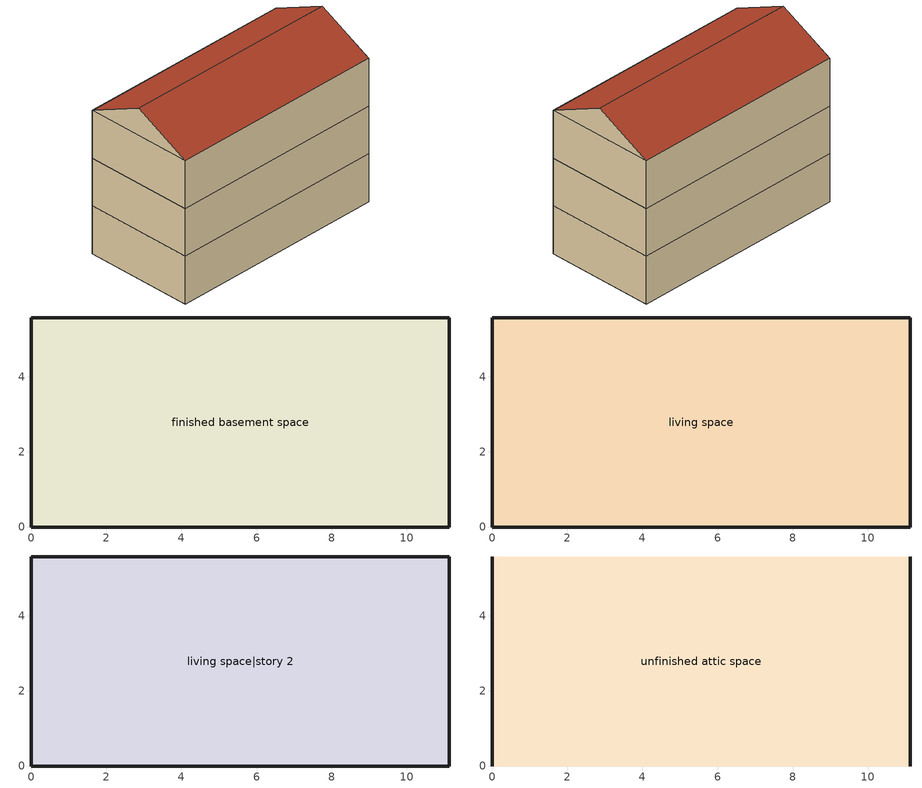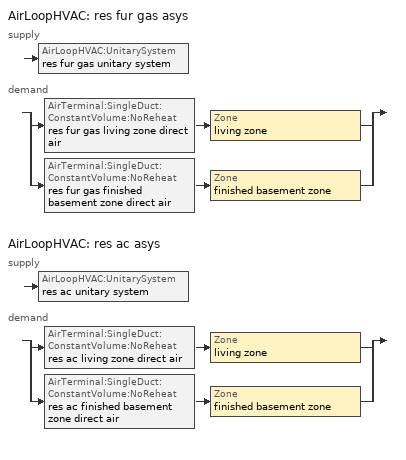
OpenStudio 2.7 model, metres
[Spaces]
finished basement space
 floor foundation: 0,0 0,5.56 11.13,5.56 11.13,0 z-2.44
 wall foundation: 0,5.56 0,0 11.13,0 11.13,5.56 0,5.56 z-2.44:0
living space
 floor to finished basement space: 0,0 0,5.56 11.13,5.56 11.13,0 z0
 wall outside: 0,5.56 0,0 11.13,0 11.13,5.56 0,5.56 z0:2.44
living space|story 2
 floor to living space: 0,0 0,5.56 11.13,5.56 11.13,0 z2.44
 wall outside: 0,5.56 0,0 11.13,0 11.13,5.56 0,5.56 z2.44:4.88
unfinished attic space
 floor to living space|story 2: 0,5.56 11.13,5.56 11.13,0 0,0 z4.88
 wall outside: 0,2.78,6.27 0,5.56,4.88 0,0,4.88; 11.13,2.78,6.27 11.13,0,4.88 11.13,5.56,4.88
 roof outside: 11.13,2.78,6.27 0,2.78,6.27 0,0,4.88 11.13,0,4.88; 0,2.78,6.27 11.13,2.78,6.27 11.13,5.56,4.88 0,5.56,4.88
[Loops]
AirLoopHVAC 'res fur gas asys'
 supply: AirLoopHVAC:UnitarySystem 'res fur gas unitary system'
 demand: split
  | AirTerminal:SingleDuct:ConstantVolume:NoReheat 'res fur gas living zone direct air' > Zone 'living zone'
  | AirTerminal:SingleDuct:ConstantVolume:NoReheat 'res fur gas finished basement zone direct air' > Zone 'finished basement zone'
AirLoopHVAC 'res ac asys'
 supply: AirLoopHVAC:UnitarySystem 'res ac unitary system'
 demand: split
  | AirTerminal:SingleDuct:ConstantVolume:NoReheat 'res ac living zone direct air' > Zone 'living zone'
  | AirTerminal:SingleDuct:ConstantVolume:NoReheat 'res ac finished basement zone direct air' > Zone 'finished basement zone'
[Building]
Building 1: North Axis {deg}=0; Standards Number of Stories=3; Standards Number of Above Ground Stories=2; Standards Building Type=singlefamilydetached; Standards Number of Living Units=1
[Site]
Denver Intl Ap_CO_USA: Latitude {deg}=39.83; Longitude {deg}=-104.65; Time Zone {hr}=-7; Elevation {m}=1650
[ClimateZones]
Climate Zone Institution Name 2=Building America; Climate Zone Document Year 2=0; Climate Zone Value 2=Cold
[Site:WaterMainsTemperature]
Calculation Method=Correlation; Annual Average Outdoor Air Temperature {C}=10.8753; Maximum Difference In Monthly Average Outdoor Air Temperatures {deltaC}=23.1524
[Site:GroundTemperature:Deep]
10.8753, 10.8753, 10.8753, 10.8753, 10.8753, 10.8753, 10.8753, 10.8753, 10.8753, 10.8753, 10.8753, 10.8753
[ThermalZone] Use Ideal Air Loads=No
Name | Thermostat
living zone | living zone temperature setpoint
unfinished attic zone
finished basement zone | finished basement zone temperature setpoint
[Sizing:Zone] Zone Cooling Design Supply Air Temperature Input Method=SupplyAirTemperature; Zone Cooling Design Supply Air Temperature {C}=14; Zone Cooling Design Supply Air Temperature Difference {deltaC}=11.11; Zone Heating Design Supply Air Temperature Input Method=SupplyAirTemperature; Zone Heating Design Supply Air Temperature {C}=40; Zone Heating Design Supply Air Temperature Difference {deltaC}=11.11; Zone Cooling Design Supply Air Humidity Ratio {kg-H2O/kg-air}=0.0085; Zone Heating Design Supply Air Humidity Ratio {kg-H2O/kg-air}=0.008; Cooling Design Air Flow Method=DesignDay; Heating Design Air Flow Method=DesignDay; Account for Dedicated Outdoor Air System=No; Dedicated Outdoor Air System Control Strategy=NeutralSupplyAir; Dedicated Outdoor Air Low Setpoint Temperature for Design {C}=autosize; Dedicated Outdoor Air High Setpoint Temperature for Design {C}=autosize
living zone; unfinished attic zone; finished basement zone
[Zone equipment]
living zone: res fur gas living zone direct air, res ac living zone direct air
finished basement zone: res fur gas finished basement zone direct air, res ac finished basement zone direct air
[Space]
Name | Space Type | Thermal Zone | Building Unit
living space; living space|story 2 | Space Type 1 | living zone | unit 1
unfinished attic space | Space Type 2 | unfinished attic zone
finished basement space | Space Type 3 | finished basement zone | unit 1
[SpaceType]
Name | Standards Space Type
Space Type 1 | living
Space Type 2 | unfinished attic
Space Type 3 | finished basement
[BuildingUnit]
unit 1: Building Unit Type=Residential
[Coil:Heating:Gas]
res fur gas heating coil: Availability Schedule=res heating season; Gas Burner Efficiency=0.78; Nominal Capacity {W}=AutoSize; Parasitic Electric Load {W}=76; Parasitic Gas Load {W}=0; Fuel Type=NaturalGas
[Fan:OnOff] Availability Schedule=Always On Discrete; Fan Total Efficiency=0.75; Maximum Flow Rate {m3/s}=autosize; Motor Efficiency=1; Motor In Airstream Fraction=1
Name | Pressure Rise {Pa} | Fan Power Ratio Function of Speed Ratio Curve | Fan Efficiency Ratio Function of Speed Ratio Curve
res fur gas htg supply fan | 794.58 | Fan On Off Power Curve | Fan On Off Efficiency Curve
res ac clg supply fan | 476.748 | res ac fan power curve | res ac fan eff curve
[AirLoopHVAC:UnitarySystem] Control Type=Load; Controlling Zone or Thermostat Location=living zone; Dehumidification Control Type=None; Availability Schedule=Always On Discrete; Fan Placement=BlowThrough; Supply Air Fan Operating Mode Schedule=Always Off Discrete; DX Heating Coil Sizing Ratio=1; Use DOAS DX Cooling Coil=No; DOAS DX Cooling Coil Leaving Minimum Air Temperature {C}=2; Latent Load Control=SensibleOnlyLoadControl; Supply Air Flow Rate When No Cooling or Heating is Required {m3/s}=0; Maximum Supply Air Temperature {C}=48.8889; Maximum Outdoor Dry-Bulb Temperature for Supplemental Heater Operation {C}=21; Maximum Cycling Rate {cycles/hr}=2.5; Heat Pump Time Constant {s}=60; Fraction of On-Cycle Power Use=0.01; Heat Pump Fan Delay Time {s}=60; Ancilliary On-Cycle Electric Power {W}=0; Ancilliary Off-Cycle Electric Power {W}=0
Name | Supply Fan | Heating Coil | Supply Air Flow Rate During Cooling Operation {m3/s} | Supply Air Flow Rate During Heating Operation {m3/s} | Cooling Coil | Design Specification Multispeed Object
res fur gas unitary system | res fur gas htg supply fan | res fur gas heating coil | 1e-007 | autosize
res ac unitary system | res ac clg supply fan |  | autosize | 1e-007 | res ac cooling coil | Unitary System Performance Multispeed 1
[AirLoopHVAC] Availability Schedule=Always On Discrete; Design Supply Air Flow Rate {m3/s}=AutoSize
res fur gas asys; res ac asys
[Sizing:System] Type of Load to Size On=Sensible; Design Outdoor Air Flow Rate {m3/s}=Autosize; Central Heating Maximum System Air Flow Ratio=0.3; Preheat Design Temperature {C}=7; Preheat Design Humidity Ratio {kg-H2O/kg-Air}=0.008; Precool Design Temperature {C}=12.8; Precool Design Humidity Ratio {kg-H2O/kg-Air}=0.008; Central Cooling Design Supply Air Temperature {C}=12.8; Central Heating Design Supply Air Temperature {C}=16.7; Sizing Option=NonCoincident; 100% Outdoor Air in Cooling=Yes; 100% Outdoor Air in Heating=Yes; Central Cooling Design Supply Air Humidity Ratio {kg-H2O/kg-Air}=0.0085; Central Heating Design Supply Air Humidity Ratio {kg-H2O/kg-Air}=0.008; Cooling Design Air Flow Method=DesignDay; Cooling Design Air Flow Rate {m3/s}=0; Heating Design Air Flow Method=DesignDay; Heating Design Air Flow Rate {m3/s}=0; System Outdoor Air Method=ZoneSum; Zone Maximum Outdoor Air Fraction=1; Cooling Supply Air Flow Rate Per Floor Area {m3/s-m2}=0.00996765; Cooling Fraction of Autosized Cooling Supply Air Flow Rate=1; Cooling Supply Air Flow Rate Per Unit Cooling Capacity {m3/s-W}=3.94755e-05; Heating Supply Air Flow Rate Per Floor Area {m3/s-m2}=0.00996765; Heating Fraction of Autosized Heating Supply Air Flow Rate=1; Heating Fraction of Autosized Cooling Supply Air Flow Rate=1; Heating Supply Air Flow Rate Per Unit Heating Capacity {m3/s-W}=3.15882e-05; Cooling Design Capacity Method=CoolingDesignCapacity; Cooling Design Capacity {W}=autosize; Cooling Design Capacity Per Floor Area {W/m2}=234.7; Fraction of Autosized Cooling Design Capacity=1; Heating Design Capacity Method=HeatingDesignCapacity; Heating Design Capacity {W}=autosize; Heating Design Capacity Per Floor Area {W/m2}=157; Fraction of Autosized Heating Design Capacity=1; Central Cooling Capacity Control Method=OnOff
res fur gas asys; res ac asys
[AirTerminal:SingleDuct:ConstantVolume:NoReheat] Availability Schedule=Always On Discrete; Maximum Air Flow Rate {m3/s}=AutoSize
res fur gas living zone direct air; res fur gas finished basement zone direct air; res ac living zone direct air; res ac finished basement zone direct air
[Coil:Cooling:DX:MultiSpeed:StageData] Gross Rated Total Cooling Capacity {W}=autosize; Rated Air Flow Rate {m3/s}=autosize; Rated Evaporator Fan Power Per Volume Flow Rate {W/(m3/s)}=773.3; Nominal Time for Condensate Removal to Begin {s}=1000; Ratio of Initial Moisture Evaporation Rate and Steady State Latent Capacity=1.5; Maximum Cycling Rate {cycles/hr}=3; Latent Capacity Time Constant {s}=45; Rated Waste Heat Fraction of Power Input=0.2; Waste Heat Function of Temperature Curve=ConstantBiquadratic; Evaporative Condenser Effectiveness=0.9; Evaporative Condenser Air Flow Rate {m3/s}=autosize; Rated Evaporative Condenser Pump Power Consumption {W}=autosize
Name | Gross Rated Sensible Heat Ratio | Gross Rated Cooling COP {W/W} | Total Cooling Capacity Function of Temperature Curve | Total Cooling Capacity Function of Flow Fraction Curve | Energy Input Ratio Function of Temperature Curve | Energy Input Ratio Function of Flow Fraction Curve | Part Load Fraction Correlation Curve
Coil Cooling DX Multi Speed Stage Data 1 | 0.714817 | 4.29544 | Cool-Cap-fT1 | Cool-Cap-fFF1 | Cool-EIR-fT1 | Cool-EIR-fFF1 | Cool-PLF-fPLR1
Coil Cooling DX Multi Speed Stage Data 2 | 0.733765 | 3.92357 | Cool-Cap-fT2 | Cool-Cap-fFF2 | Cool-EIR-fT2 | Cool-EIR-fFF2 | Cool-PLF-fPLR2
[Coil:Cooling:DX:MultiSpeed]
res ac cooling coil: Availability Schedule=res cooling season; Condenser Type=AirCooled; Apply Part Load Fraction to Speeds Greater than 1=No; Apply Latent Degradation to Speeds Greater than 1=No; Crankcase Heater Capacity {W}=0; Maximum Outdoor Dry-Bulb Temperature for Crankcase Heater Operation {C}=12.7778; Basin Heater Capacity {W/K}=0; Basin Heater Setpoint Temperature {C}=2; Fuel Type=Electricity; Stage 1=Coil Cooling DX Multi Speed Stage Data 1; Stage 2=Coil Cooling DX Multi Speed Stage Data 2
[UnitarySystemPerformance:Multispeed]
Unitary System Performance Multispeed 1: Single Mode Operation=No; Heating Speed Supply Air Flow Ratio 1=autosize; Cooling Speed Supply Air Flow Ratio 1=0.86; Heating Speed Supply Air Flow Ratio 2=autosize; Cooling Speed Supply Air Flow Ratio 2=1
[ThermostatSetpoint:DualSetpoint] Heating Setpoint Temperature Schedule=res heating setpoint; Cooling Setpoint Temperature Schedule=res cooling setpoint
living zone temperature setpoint; finished basement zone temperature setpoint
[Schedule:Constant]
Name | Value
Always On Discrete | 1
Always Off Discrete | 0
[Curve:Exponent]
Name | Coefficient1 Constant | Coefficient2 Constant | Coefficient3 Constant | Minimum Value of x | Maximum Value of x
Fan On Off Power Curve | 1 | 0 | 0 | 0 | 1
res ac fan power curve | 0 | 1 | 3 | -100 | 100
[Curve:Cubic] Coefficient3 x**2=0; Coefficient4 x**3=0; Minimum Value of x=0; Maximum Value of x=1
Name | Coefficient1 Constant | Coefficient2 x | Minimum Curve Output | Maximum Curve Output
Fan On Off Efficiency Curve | 1 | 0
res ac fan eff curve | 0 | 1 | 0.01 | 1
[Curve:Biquadratic]
Name | Coefficient1 Constant | Coefficient2 x | Coefficient3 x**2 | Coefficient4 y | Coefficient5 y**2 | Coefficient6 x*y | Minimum Value of x | Maximum Value of x | Minimum Value of y | Maximum Value of y
ConstantBiquadratic | 1 | 0 | 0 | 0 | 0 | 0 | -100 | 100 | -100 | 100
Cool-Cap-fT1 | 1.66458 | -0.0803906 | 0.00330253 | 0.00123875 | -3.08772e-05 | -0.000523772 | 13.88 | 23.88 | 18.33 | 51.66
Cool-EIR-fT1 | -0.427376 | 0.141906 | -0.00412373 | -0.0140625 | 0.000831099 | -0.000432666 | 13.88 | 23.88 | 18.33 | 51.66
Cool-Cap-fT2 | 1.36788 | -0.0625665 | 0.00279689 | 0.00504097 | -6.804e-05 | -0.000454203 | 13.88 | 23.88 | 18.33 | 51.66
Cool-EIR-fT2 | 0.0423235 | 0.07892 | -0.00237605 | -0.00303591 | 0.000534921 | -0.000323028 | 13.88 | 23.88 | 18.33 | 51.66
[Curve:Quadratic] Minimum Value of x=0
Name | Coefficient1 Constant | Coefficient2 x | Coefficient3 x**2 | Maximum Value of x | Minimum Curve Output | Maximum Curve Output
Cool-PLF-fPLR1; Cool-PLF-fPLR2 | 0.89 | 0.11 | 0 | 1 | 0.7 | 1
Cool-Cap-fFF1 | 0.65673 | 0.516471 | -0.172887 | 2 | 0 | 2
Cool-EIR-fFF1 | 1.56295 | -0.79186 | 0.230031 | 2 | 0 | 2
Cool-Cap-fFF2 | 0.690335 | 0.464384 | -0.154508 | 2 | 0 | 2
Cool-EIR-fFF2 | 1.31565 | -0.482467 | 0.166239 | 2 | 0 | 2
[Schedule:Ruleset]
Name | Default Day Schedule
res heating season | Schedule Day 1
res cooling season | Schedule Day 4
res heating setpoint | Schedule Day 2
res cooling setpoint | Schedule Day 3
[Schedule:Day]
Schedule Day 1; Schedule Day 4; Schedule Day 2; Schedule Day 3: 24, 0, 0
res heating season allday1; res heating season allday2; res heating season allday3; res heating season allday4; res heating season allday5; res heating season allday6; res heating season allday7; res heating season allday8; res heating season allday9; res heating season allday10; res heating season allday11; res heating season allday12; res cooling season allday1; res cooling season allday2; res cooling season allday3; res cooling season allday4; res cooling season allday5; res cooling season allday6; res cooling season allday7; res cooling season allday8; res cooling season allday9; res cooling season allday10; res cooling season allday11; res cooling season allday12: 24, 0, 1
res heating setpoint allday1; res heating setpoint allday2; res heating setpoint allday3; res heating setpoint allday4; res heating setpoint allday5; res heating setpoint allday6; res heating setpoint allday7; res heating setpoint allday8; res heating setpoint allday9; res heating setpoint allday10; res heating setpoint allday11; res heating setpoint allday12: 24, 0, 21.6667
res cooling setpoint allday1; res cooling setpoint allday2; res cooling setpoint allday3; res cooling setpoint allday4; res cooling setpoint allday5; res cooling setpoint allday6; res cooling setpoint allday7; res cooling setpoint allday8; res cooling setpoint allday9; res cooling setpoint allday10; res cooling setpoint allday11; res cooling setpoint allday12: 24, 0, 24.4444
[Schedule:Rule] Apply Sunday=Yes; Apply Monday=Yes; Apply Tuesday=Yes; Apply Wednesday=Yes; Apply Thursday=Yes; Apply Friday=Yes; Apply Saturday=Yes; Date Specification Type=DateRange; Start Day=1
Name | Schedule Ruleset | Rule Order | Day Schedule | Start Month | End Month | End Day
res heating season allday ruleset1 | res heating season | 11 | res heating season allday1 | 1 | 1 | 31
res heating season allday ruleset2 | res heating season | 10 | res heating season allday2 | 2 | 2 | 28
res heating season allday ruleset3 | res heating season | 9 | res heating season allday3 | 3 | 3 | 31
res heating season allday ruleset4 | res heating season | 8 | res heating season allday4 | 4 | 4 | 30
res heating season allday ruleset5 | res heating season | 7 | res heating season allday5 | 5 | 5 | 31
res heating season allday ruleset6 | res heating season | 6 | res heating season allday6 | 6 | 6 | 30
res heating season allday ruleset7 | res heating season | 5 | res heating season allday7 | 7 | 7 | 31
res heating season allday ruleset8 | res heating season | 4 | res heating season allday8 | 8 | 8 | 31
res heating season allday ruleset9 | res heating season | 3 | res heating season allday9 | 9 | 9 | 30
res heating season allday ruleset10 | res heating season | 2 | res heating season allday10 | 10 | 10 | 31
res heating season allday ruleset11 | res heating season | 1 | res heating season allday11 | 11 | 11 | 30
res heating season allday ruleset12 | res heating season | 0 | res heating season allday12 | 12 | 12 | 31
res cooling season allday ruleset1 | res cooling season | 11 | res cooling season allday1 | 1 | 1 | 31
res cooling season allday ruleset2 | res cooling season | 10 | res cooling season allday2 | 2 | 2 | 28
res cooling season allday ruleset3 | res cooling season | 9 | res cooling season allday3 | 3 | 3 | 31
res cooling season allday ruleset4 | res cooling season | 8 | res cooling season allday4 | 4 | 4 | 30
res cooling season allday ruleset5 | res cooling season | 7 | res cooling season allday5 | 5 | 5 | 31
res cooling season allday ruleset6 | res cooling season | 6 | res cooling season allday6 | 6 | 6 | 30
res cooling season allday ruleset7 | res cooling season | 5 | res cooling season allday7 | 7 | 7 | 31
res cooling season allday ruleset8 | res cooling season | 4 | res cooling season allday8 | 8 | 8 | 31
res cooling season allday ruleset9 | res cooling season | 3 | res cooling season allday9 | 9 | 9 | 30
res cooling season allday ruleset10 | res cooling season | 2 | res cooling season allday10 | 10 | 10 | 31
res cooling season allday ruleset11 | res cooling season | 1 | res cooling season allday11 | 11 | 11 | 30
res cooling season allday ruleset12 | res cooling season | 0 | res cooling season allday12 | 12 | 12 | 31
res heating setpoint allday ruleset1 | res heating setpoint | 11 | res heating setpoint allday1 | 1 | 1 | 31
res heating setpoint allday ruleset2 | res heating setpoint | 10 | res heating setpoint allday2 | 2 | 2 | 28
res heating setpoint allday ruleset3 | res heating setpoint | 9 | res heating setpoint allday3 | 3 | 3 | 31
res heating setpoint allday ruleset4 | res heating setpoint | 8 | res heating setpoint allday4 | 4 | 4 | 30
res heating setpoint allday ruleset5 | res heating setpoint | 7 | res heating setpoint allday5 | 5 | 5 | 31
res heating setpoint allday ruleset6 | res heating setpoint | 6 | res heating setpoint allday6 | 6 | 6 | 30
res heating setpoint allday ruleset7 | res heating setpoint | 5 | res heating setpoint allday7 | 7 | 7 | 31
res heating setpoint allday ruleset8 | res heating setpoint | 4 | res heating setpoint allday8 | 8 | 8 | 31
res heating setpoint allday ruleset9 | res heating setpoint | 3 | res heating setpoint allday9 | 9 | 9 | 30
res heating setpoint allday ruleset10 | res heating setpoint | 2 | res heating setpoint allday10 | 10 | 10 | 31
res heating setpoint allday ruleset11 | res heating setpoint | 1 | res heating setpoint allday11 | 11 | 11 | 30
res heating setpoint allday ruleset12 | res heating setpoint | 0 | res heating setpoint allday12 | 12 | 12 | 31
res cooling setpoint allday ruleset1 | res cooling setpoint | 11 | res cooling setpoint allday1 | 1 | 1 | 31
res cooling setpoint allday ruleset2 | res cooling setpoint | 10 | res cooling setpoint allday2 | 2 | 2 | 28
res cooling setpoint allday ruleset3 | res cooling setpoint | 9 | res cooling setpoint allday3 | 3 | 3 | 31
res cooling setpoint allday ruleset4 | res cooling setpoint | 8 | res cooling setpoint allday4 | 4 | 4 | 30
res cooling setpoint allday ruleset5 | res cooling setpoint | 7 | res cooling setpoint allday5 | 5 | 5 | 31
res cooling setpoint allday ruleset6 | res cooling setpoint | 6 | res cooling setpoint allday6 | 6 | 6 | 30
res cooling setpoint allday ruleset7 | res cooling setpoint | 5 | res cooling setpoint allday7 | 7 | 7 | 31
res cooling setpoint allday ruleset8 | res cooling setpoint | 4 | res cooling setpoint allday8 | 8 | 8 | 31
res cooling setpoint allday ruleset9 | res cooling setpoint | 3 | res cooling setpoint allday9 | 9 | 9 | 30
res cooling setpoint allday ruleset10 | res cooling setpoint | 2 | res cooling setpoint allday10 | 10 | 10 | 31
res cooling setpoint allday ruleset11 | res cooling setpoint | 1 | res cooling setpoint allday11 | 11 | 11 | 30
res cooling setpoint allday ruleset12 | res cooling setpoint | 0 | res cooling setpoint allday12 | 12 | 12 | 31
